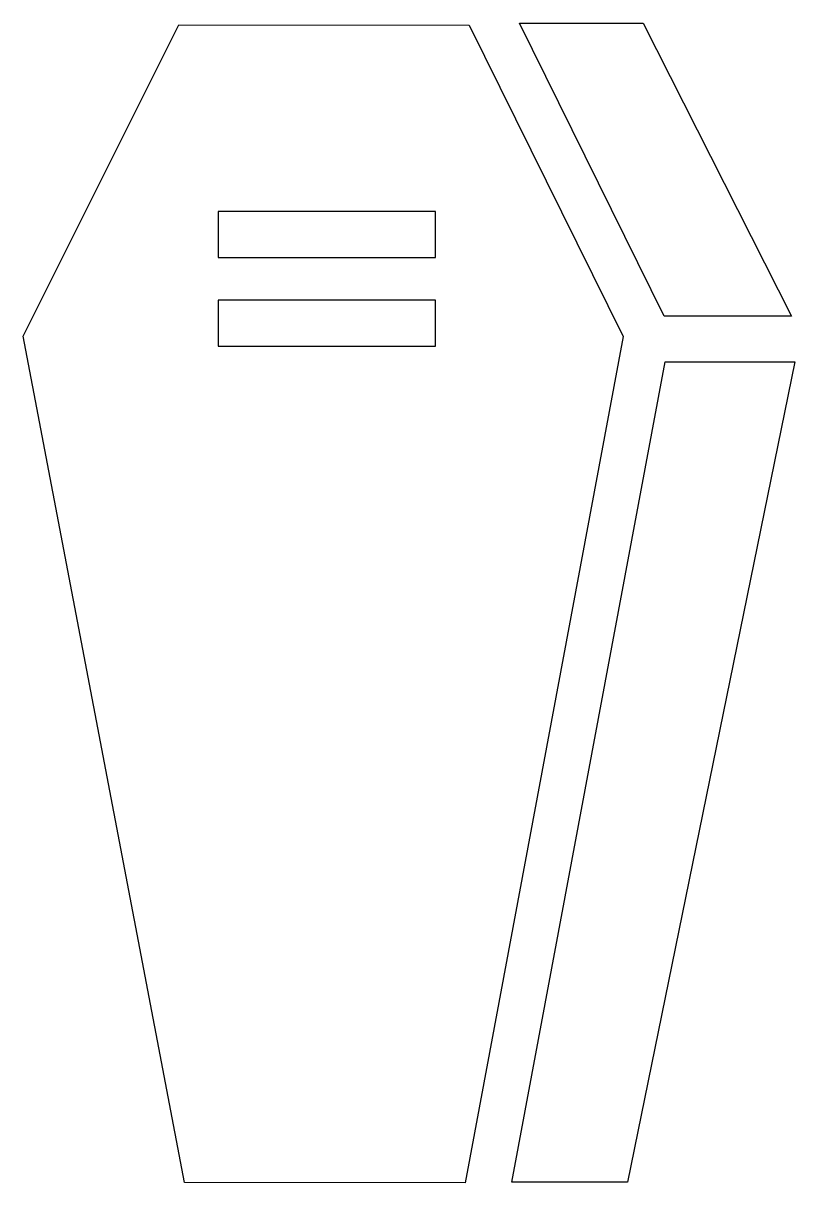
# Model space of a CAD drawing. Header units: centimetres. Extents: x -6.2 to 7.1, y -10.1 to 9.9.
import ezdxf

# ---------------------------------------------------------------- set-up
doc = ezdxf.new("R2010")
doc.units = ezdxf.units.CM
doc.header["$MEASUREMENT"] = 0
doc.layers.add('Layer 1', color=7, linetype='Continuous')

msp = doc.modelspace()

# ---------------------------------------------------------------- linework, layer by layer
at = {"layer": 'Layer 1'}
for points, knots in [([(-3.49994, 9.83834), (-3.49994, 9.83834), (-6.18157, 4.47382), (-6.18157, 4.47382), (-6.18157, 4.47382), (-6.18157, 4.47382), (-3.40506, -10.10576), (-3.40506, -10.10576), (-3.40506, -10.10576), (-3.40506, -10.10576), (1.4311, -10.10972), (1.4311, -10.10972), (1.4311, -10.10972), (1.4311, -10.10972), (4.15215, 4.4698), (4.15215, 4.4698), (4.15215, 4.4698), (4.15215, 4.4698), (1.50228, 9.83568), (1.50228, 9.83568), (1.50228, 9.83568), (1.50228, 9.83568), (-3.49994, 9.83834), (-3.49994, 9.83834)], [0, 0, 0, 0, 0.14285714, 0.14285714, 0.14285714, 0.14285714, 0.28571429, 0.28571429, 0.28571429, 0.28571429, 0.42857143, 0.42857143, 0.42857143, 0.42857143, 0.57142857, 0.57142857, 0.57142857, 0.57142857, 0.71428571, 0.71428571, 0.71428571, 0.71428571, 1, 1, 1, 1]), ([(2.36537, 9.86857), (2.36537, 9.86857), (4.85724, 4.82165), (4.85724, 4.82165), (4.85724, 4.82165), (4.85724, 4.82165), (7.0539, 4.82165), (7.0539, 4.82165), (7.0539, 4.82165), (7.0539, 4.82165), (4.49489, 9.8673), (4.49489, 9.8673), (4.49489, 9.8673), (4.49489, 9.8673), (2.36541, 9.86857), (2.36541, 9.86857), (2.36541, 9.86857), (2.36541, 9.86857), (2.36537, 9.86857), (2.36537, 9.86857)], [0, 0, 0, 0, 0.16666667, 0.16666667, 0.16666667, 0.16666667, 0.33333333, 0.33333333, 0.33333333, 0.33333333, 0.5, 0.5, 0.5, 0.5, 0.66666667, 0.66666667, 0.66666667, 0.66666667, 1, 1, 1, 1]), ([(-2.8226, 6.62176), (-2.8226, 6.62176), (0.92107, 6.62176), (0.92107, 6.62176), (0.92107, 6.62176), (0.92107, 6.62176), (0.92107, 5.83372), (0.92107, 5.83372), (0.92107, 5.83372), (0.92107, 5.83372), (-2.8226, 5.83373), (-2.8226, 5.83373), (-2.8226, 5.83373), (-2.8226, 5.83373), (-2.8226, 6.62164), (-2.8226, 6.62164), (-2.8226, 6.62164), (-2.8226, 6.62164), (-2.8226, 6.62176), (-2.8226, 6.62176)], [0, 0, 0, 0, 0.16666667, 0.16666667, 0.16666667, 0.16666667, 0.33333333, 0.33333333, 0.33333333, 0.33333333, 0.5, 0.5, 0.5, 0.5, 0.66666667, 0.66666667, 0.66666667, 0.66666667, 1, 1, 1, 1]), ([(-2.8226, 5.09444), (-2.8226, 5.09444), (0.92107, 5.09444), (0.92107, 5.09444), (0.92107, 5.09444), (0.92107, 5.09444), (0.92107, 4.30645), (0.92107, 4.30645), (0.92107, 4.30645), (0.92107, 4.30645), (-2.8226, 4.30645), (-2.8226, 4.30645), (-2.8226, 4.30645), (-2.8226, 4.30645), (-2.8226, 5.09449), (-2.8226, 5.09449), (-2.8226, 5.09449), (-2.8226, 5.09449), (-2.8226, 5.09444), (-2.8226, 5.09444)], [0, 0, 0, 0, 0.16666667, 0.16666667, 0.16666667, 0.16666667, 0.33333333, 0.33333333, 0.33333333, 0.33333333, 0.5, 0.5, 0.5, 0.5, 0.66666667, 0.66666667, 0.66666667, 0.66666667, 1, 1, 1, 1]), ([(4.87306, 4.03366), (4.87306, 4.03366), (2.2349, -10.09661), (2.2349, -10.09661), (2.2349, -10.09661), (2.2349, -10.09661), (4.22734, -10.09788), (4.22734, -10.09788), (4.22734, -10.09788), (4.22734, -10.09788), (7.10796, 4.03362), (7.10796, 4.03362), (7.10796, 4.03362), (7.10796, 4.03362), (4.87306, 4.03362), (4.87306, 4.03362), (4.87306, 4.03362), (4.87306, 4.03362), (4.87306, 4.03366), (4.87306, 4.03366)], [0, 0, 0, 0, 0.16666667, 0.16666667, 0.16666667, 0.16666667, 0.33333333, 0.33333333, 0.33333333, 0.33333333, 0.5, 0.5, 0.5, 0.5, 0.66666667, 0.66666667, 0.66666667, 0.66666667, 1, 1, 1, 1])]:
    msp.add_open_spline(points, degree=3, knots=knots, dxfattribs=at)

doc.saveas('drawing.dxf')
